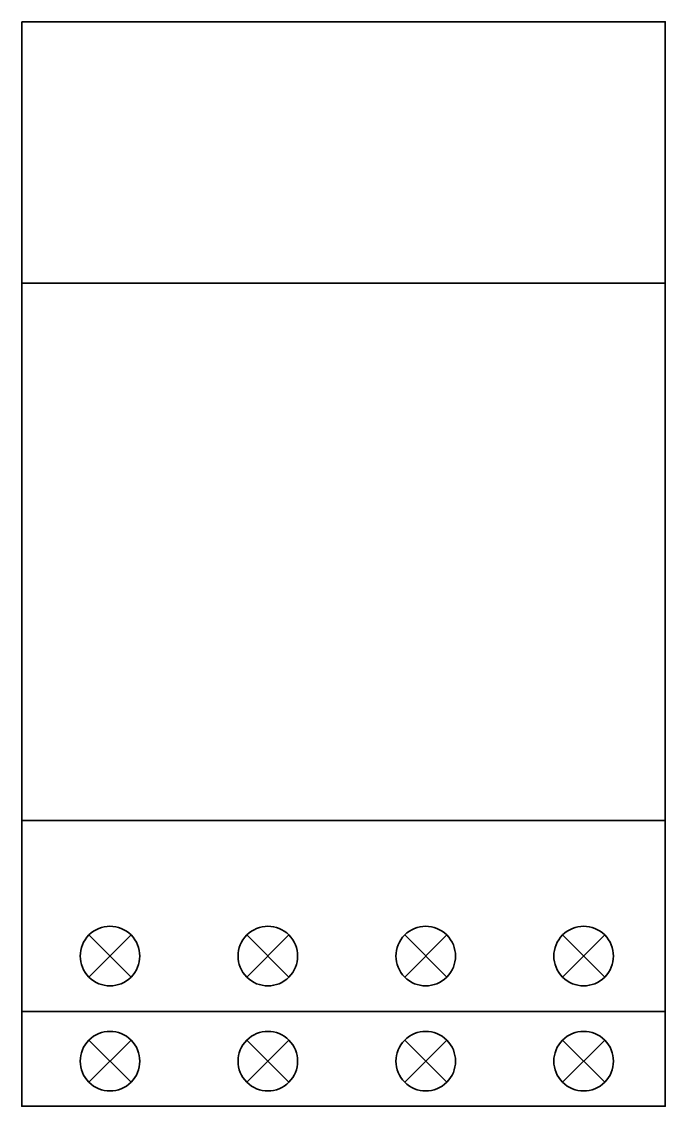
# Model space of a CAD drawing. Header units: inches. Extents: x -0.2 to 53.8, y 0 to 91.
import ezdxf

# ---------------------------------------------------------------- set-up
doc = ezdxf.new("R2010")
doc.units = ezdxf.units.IN
doc.header["$MEASUREMENT"] = 0
doc.layers.add('Layer 2', color=7, linetype='Continuous')

# ---------------------------------------------------------------- blocks, each defined once
blk = doc.blocks.new('block 5')
at = {"layer": 'Layer 2', "color": 7, "lineweight": 35}
blk.add_lwpolyline([(92.782, 91.003), (92.782, 0.003), (146.782, 0.003), (146.782, 91.003), (92.782, 91.003)], dxfattribs=at)
blk = doc.blocks.new('block 10')
at = {"layer": 'Layer 2', "color": 7, "lineweight": 35}
for points in [[(111.671, 5.557), (115.207, 2.022)], [(111.671, 2.022), (115.207, 5.557)]]:
    blk.add_lwpolyline(points, dxfattribs=at)
blk = doc.blocks.new('block 9')
at = {"layer": 'Layer 2', "color": 7, "lineweight": 35}
blk.add_open_spline([(111.671, 2.022), (112.648, 1.045), (114.23, 1.045), (115.207, 2.022), (116.183, 2.998), (116.183, 4.581), (115.207, 5.557), (114.23, 6.533), (112.648, 6.533), (111.671, 5.557), (110.695, 4.581), (110.695, 2.998), (111.671, 2.022)], degree=3, knots=[0, 0, 0, 0, 1, 1, 1, 2, 2, 2, 3, 3, 3, 4, 4, 4, 4], dxfattribs=at)
at = {"layer": 'Layer 2'}
blk.add_blockref('block 10', (0, 0), dxfattribs=at)
blk = doc.blocks.new('block 8')
at = {"layer": 'Layer 2'}
blk.add_blockref('block 9', (0, 0), dxfattribs=at)
blk = doc.blocks.new('block 7')
at = {"layer": 'Layer 2'}
blk.add_blockref('block 8', (0, 0), dxfattribs=at)
blk = doc.blocks.new('block 14')
at = {"layer": 'Layer 2', "color": 7, "lineweight": 35}
for points in [[(124.92, 5.557), (128.456, 2.022)], [(124.92, 2.022), (128.455, 5.557)]]:
    blk.add_lwpolyline(points, dxfattribs=at)
blk = doc.blocks.new('block 13')
at = {"layer": 'Layer 2', "color": 7, "lineweight": 35}
blk.add_open_spline([(124.92, 2.022), (125.896, 1.045), (127.479, 1.045), (128.456, 2.022), (129.432, 2.998), (129.432, 4.581), (128.456, 5.557), (127.479, 6.533), (125.896, 6.533), (124.92, 5.557), (123.944, 4.581), (123.944, 2.998), (124.92, 2.022)], degree=3, knots=[0, 0, 0, 0, 1, 1, 1, 2, 2, 2, 3, 3, 3, 4, 4, 4, 4], dxfattribs=at)
at = {"layer": 'Layer 2'}
blk.add_blockref('block 14', (0, 0), dxfattribs=at)
blk = doc.blocks.new('block 12')
at = {"layer": 'Layer 2'}
blk.add_blockref('block 13', (0, 0), dxfattribs=at)
blk = doc.blocks.new('block 11')
at = {"layer": 'Layer 2'}
blk.add_blockref('block 12', (0, 0), dxfattribs=at)
blk = doc.blocks.new('block 18')
at = {"layer": 'Layer 2', "color": 7, "lineweight": 35}
for points in [[(138.169, 5.557), (141.704, 2.022)], [(138.169, 2.022), (141.704, 5.557)]]:
    blk.add_lwpolyline(points, dxfattribs=at)
blk = doc.blocks.new('block 17')
at = {"layer": 'Layer 2', "color": 7, "lineweight": 35}
blk.add_open_spline([(138.169, 2.022), (139.145, 1.045), (140.728, 1.045), (141.704, 2.022), (142.681, 2.998), (142.681, 4.581), (141.704, 5.557), (140.728, 6.533), (139.145, 6.533), (138.169, 5.557), (137.193, 4.581), (137.193, 2.998), (138.169, 2.022)], degree=3, knots=[0, 0, 0, 0, 1, 1, 1, 2, 2, 2, 3, 3, 3, 4, 4, 4, 4], dxfattribs=at)
at = {"layer": 'Layer 2'}
blk.add_blockref('block 18', (0, 0), dxfattribs=at)
blk = doc.blocks.new('block 16')
at = {"layer": 'Layer 2'}
blk.add_blockref('block 17', (0, 0), dxfattribs=at)
blk = doc.blocks.new('block 15')
at = {"layer": 'Layer 2'}
blk.add_blockref('block 16', (0, 0), dxfattribs=at)
blk = doc.blocks.new('block 22')
at = {"layer": 'Layer 2', "color": 7, "lineweight": 35}
for points in [[(98.423, 5.557), (101.958, 2.022)], [(98.423, 2.022), (101.958, 5.557)]]:
    blk.add_lwpolyline(points, dxfattribs=at)
blk = doc.blocks.new('block 21')
at = {"layer": 'Layer 2', "color": 7, "lineweight": 35}
blk.add_open_spline([(98.423, 2.022), (99.399, 1.045), (100.982, 1.045), (101.958, 2.022), (102.934, 2.998), (102.934, 4.581), (101.958, 5.557), (100.982, 6.533), (99.399, 6.533), (98.423, 5.557), (97.446, 4.581), (97.446, 2.998), (98.423, 2.022)], degree=3, knots=[0, 0, 0, 0, 1, 1, 1, 2, 2, 2, 3, 3, 3, 4, 4, 4, 4], dxfattribs=at)
at = {"layer": 'Layer 2'}
blk.add_blockref('block 22', (0, 0), dxfattribs=at)
blk = doc.blocks.new('block 20')
at = {"layer": 'Layer 2'}
blk.add_blockref('block 21', (0, 0), dxfattribs=at)
blk = doc.blocks.new('block 19')
at = {"layer": 'Layer 2'}
blk.add_blockref('block 20', (0, 0), dxfattribs=at)
blk = doc.blocks.new('block 6')
at = {"layer": 'Layer 2'}
for name in ['block 19', 'block 7', 'block 11', 'block 15']:
    blk.add_blockref(name, (0, 0), dxfattribs=at)
blk = doc.blocks.new('block 27')
at = {"layer": 'Layer 2', "color": 7, "lineweight": 35}
for points in [[(111.671, 14.377), (115.207, 10.841)], [(111.671, 10.842), (115.207, 14.377)]]:
    blk.add_lwpolyline(points, dxfattribs=at)
blk = doc.blocks.new('block 26')
at = {"layer": 'Layer 2', "color": 7, "lineweight": 35}
blk.add_open_spline([(111.671, 10.841), (112.648, 9.865), (114.23, 9.865), (115.207, 10.841), (116.183, 11.818), (116.183, 13.4), (115.207, 14.377), (114.23, 15.353), (112.648, 15.353), (111.671, 14.377), (110.695, 13.4), (110.695, 11.818), (111.671, 10.841)], degree=3, knots=[0, 0, 0, 0, 1, 1, 1, 2, 2, 2, 3, 3, 3, 4, 4, 4, 4], dxfattribs=at)
at = {"layer": 'Layer 2'}
blk.add_blockref('block 27', (0, 0), dxfattribs=at)
blk = doc.blocks.new('block 25')
at = {"layer": 'Layer 2'}
blk.add_blockref('block 26', (0, 0), dxfattribs=at)
blk = doc.blocks.new('block 24')
at = {"layer": 'Layer 2'}
blk.add_blockref('block 25', (0, 0), dxfattribs=at)
blk = doc.blocks.new('block 31')
at = {"layer": 'Layer 2', "color": 7, "lineweight": 35}
for points in [[(124.92, 14.377), (128.456, 10.841)], [(124.92, 10.842), (128.455, 14.377)]]:
    blk.add_lwpolyline(points, dxfattribs=at)
blk = doc.blocks.new('block 30')
at = {"layer": 'Layer 2', "color": 7, "lineweight": 35}
blk.add_open_spline([(124.92, 10.841), (125.896, 9.865), (127.479, 9.865), (128.456, 10.841), (129.432, 11.818), (129.432, 13.4), (128.456, 14.377), (127.479, 15.353), (125.896, 15.353), (124.92, 14.377), (123.944, 13.4), (123.944, 11.818), (124.92, 10.841)], degree=3, knots=[0, 0, 0, 0, 1, 1, 1, 2, 2, 2, 3, 3, 3, 4, 4, 4, 4], dxfattribs=at)
at = {"layer": 'Layer 2'}
blk.add_blockref('block 31', (0, 0), dxfattribs=at)
blk = doc.blocks.new('block 29')
at = {"layer": 'Layer 2'}
blk.add_blockref('block 30', (0, 0), dxfattribs=at)
blk = doc.blocks.new('block 28')
at = {"layer": 'Layer 2'}
blk.add_blockref('block 29', (0, 0), dxfattribs=at)
blk = doc.blocks.new('block 35')
at = {"layer": 'Layer 2', "color": 7, "lineweight": 35}
for points in [[(138.169, 14.377), (141.704, 10.841)], [(138.169, 10.842), (141.704, 14.377)]]:
    blk.add_lwpolyline(points, dxfattribs=at)
blk = doc.blocks.new('block 34')
at = {"layer": 'Layer 2', "color": 7, "lineweight": 35}
blk.add_open_spline([(138.169, 10.841), (139.145, 9.865), (140.728, 9.865), (141.704, 10.841), (142.681, 11.818), (142.681, 13.4), (141.704, 14.377), (140.728, 15.353), (139.145, 15.353), (138.169, 14.377), (137.193, 13.4), (137.193, 11.818), (138.169, 10.841)], degree=3, knots=[0, 0, 0, 0, 1, 1, 1, 2, 2, 2, 3, 3, 3, 4, 4, 4, 4], dxfattribs=at)
at = {"layer": 'Layer 2'}
blk.add_blockref('block 35', (0, 0), dxfattribs=at)
blk = doc.blocks.new('block 33')
at = {"layer": 'Layer 2'}
blk.add_blockref('block 34', (0, 0), dxfattribs=at)
blk = doc.blocks.new('block 32')
at = {"layer": 'Layer 2'}
blk.add_blockref('block 33', (0, 0), dxfattribs=at)
blk = doc.blocks.new('block 39')
at = {"layer": 'Layer 2', "color": 7, "lineweight": 35}
for points in [[(98.423, 14.377), (101.958, 10.841)], [(98.423, 10.842), (101.958, 14.377)]]:
    blk.add_lwpolyline(points, dxfattribs=at)
blk = doc.blocks.new('block 38')
at = {"layer": 'Layer 2', "color": 7, "lineweight": 35}
blk.add_open_spline([(98.423, 10.841), (99.399, 9.865), (100.982, 9.865), (101.958, 10.841), (102.934, 11.818), (102.934, 13.4), (101.958, 14.377), (100.982, 15.353), (99.399, 15.353), (98.423, 14.377), (97.446, 13.4), (97.446, 11.818), (98.423, 10.841)], degree=3, knots=[0, 0, 0, 0, 1, 1, 1, 2, 2, 2, 3, 3, 3, 4, 4, 4, 4], dxfattribs=at)
at = {"layer": 'Layer 2'}
blk.add_blockref('block 39', (0, 0), dxfattribs=at)
blk = doc.blocks.new('block 37')
at = {"layer": 'Layer 2'}
blk.add_blockref('block 38', (0, 0), dxfattribs=at)
blk = doc.blocks.new('block 36')
at = {"layer": 'Layer 2'}
blk.add_blockref('block 37', (0, 0), dxfattribs=at)
blk = doc.blocks.new('block 23')
at = {"layer": 'Layer 2'}
for name in ['block 36', 'block 24', 'block 28', 'block 32']:
    blk.add_blockref(name, (0, 0), dxfattribs=at)

msp = doc.modelspace()

# ---------------------------------------------------------------- linework, layer by layer
at = {"layer": 'Layer 2', "color": 7, "lineweight": 35}
for points in [[(-0.194, 69.047), (53.806, 69.047)], [(-0.202, 23.969), (53.798, 23.969)], [(-0.206, 7.952), (53.794, 7.952)]]:
    msp.add_lwpolyline(points, dxfattribs=at)

# ---------------------------------------------------------------- block references
at = {"layer": 'Layer 2'}
for name in ['block 5', 'block 23', 'block 6']:
    msp.add_blockref(name, (-92.986, -0.013), dxfattribs=at)

doc.saveas('drawing.dxf')
